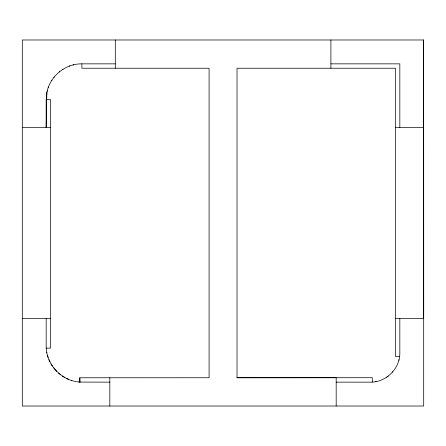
<?xml version="1.0" encoding="UTF-8"?>
<svg xmlns="http://www.w3.org/2000/svg" width="446" height="446" viewBox="0 0 446 446"><rect width="100%" height="100%" fill="white"/><g stroke="black" fill="none" stroke-linecap="round" stroke-linejoin="round"><path stroke-width="0.67" d="M115.297 63.85L81.897 63.85L81.897 68.227L209.085 68.227L209.085 377.745L79.84 377.773L79.84 382.071L109.822 382.15M81.897 63.85C65.322 63.566 49.807 76.299 46.858 92.606L46.167 127.506L46.167 99.575L46.852 92.919M336.178 382.15L370.353 382.15C386.085 382.523 400.207 368.429 399.833 352.686L399.833 318.494M46.568 94.34L46.858 92.606M47.12 91.469L47.27 90.839M398.98 359.666L398.824 360.312M48.246 87.606L48.475 86.998M51.574 80.72L51.914 80.169M53.882 77.426L54.295 76.924M392.519 372.115L392.826 371.735M80.219 382.071C61.637 381.241 45.754 364.337 46.167 345.706L46.167 318.494M59.246 71.979L59.742 71.566M386.738 377.182L388.304 376.062M62.49 69.598L63.037 69.258M69.32 66.159L69.922 65.93M73.155 64.949L73.785 64.804M376.117 381.581L375.465 381.692M423.661 39.984L22.3 39.984L22.3 406.016L423.7 406.016L423.661 39.984L423.7 318.494L395.457 318.494M330.904 63.85L399.833 63.85L399.833 127.506M46.797 99.575L50.543 99.575L50.543 348.097L46.245 348.097M22.3 127.506L50.543 127.506M395.457 127.506L423.661 127.506M22.3 318.494L50.543 318.494M399.577 356.532L395.457 356.532L395.457 68.227L237.016 68.227L237.016 377.734L372.298 377.706L372.298 382.083M237.016 377.734L336.178 377.706L336.178 406.016M78.92 381.943L79.84 382.071L79.84 377.773M71.633 380.438L71.232 380.315M68.662 379.373L66.487 378.392M62.362 376.006L64.386 377.266M58.582 373.107L60.422 374.618M56.726 371.334L53.698 367.894M51.05 363.93L52.31 365.954M48.943 359.66L49.924 361.829M47.41 355.144L48.101 357.424M46.802 352.396L46.869 352.825M330.904 39.984L330.904 68.227M115.297 39.984L115.297 68.227M109.822 377.773L109.822 406.016"/></g></svg>
